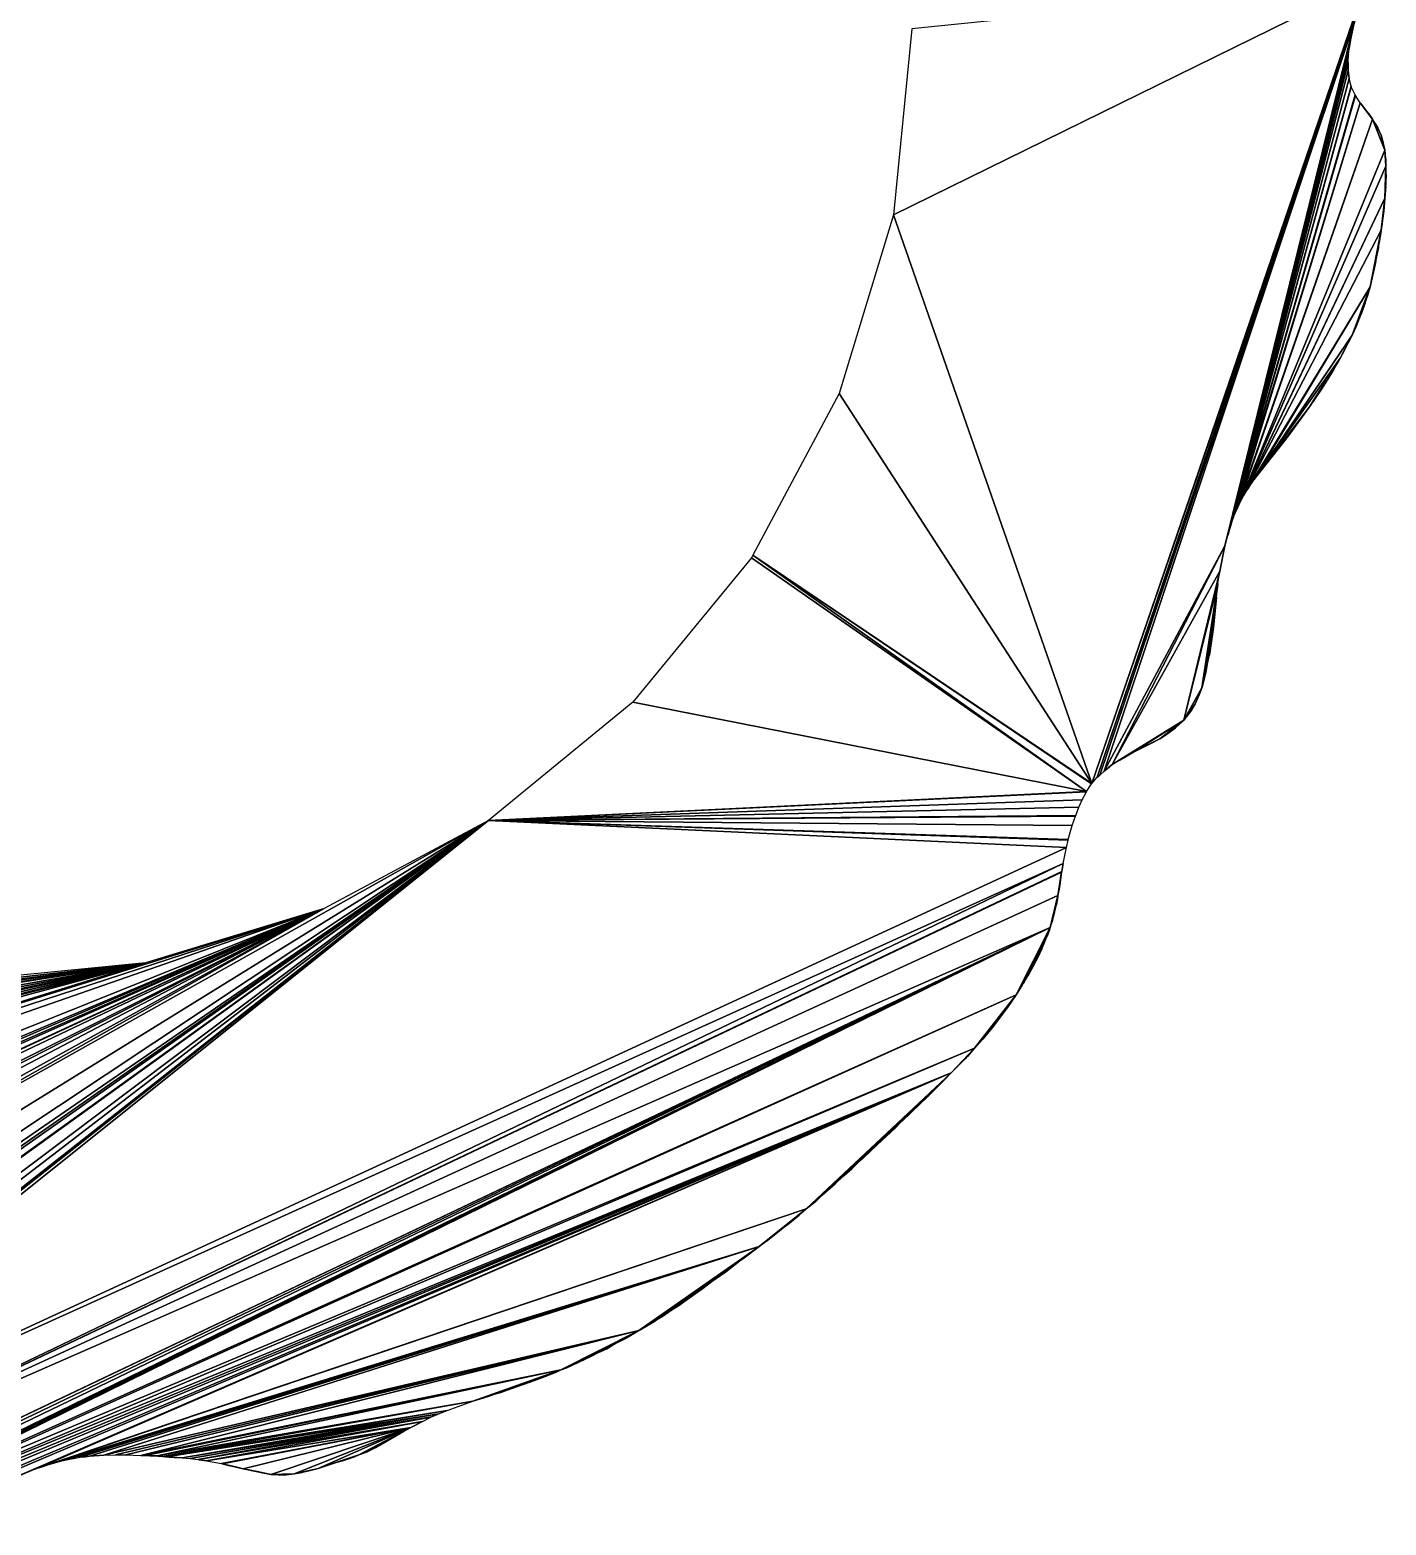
# Model space of a CAD drawing. Extents: x -97 to 93, y -98 to 94.
# Drawn here: x 4.6 to 92.9, y -97.4 to -0.1 of the extents above; entities that cross this region are included whole.
import ezdxf

# ---------------------------------------------------------------- set-up
doc = ezdxf.new("R2010")
doc.units = 0

msp = doc.modelspace()

# ---------------------------------------------------------------- linework, layer by layer
for points in [[(60.809, -12.096, 80), (73.726, -49.123, 80), (91.574, 3.028, 80)], [(62, 0, 80), (60.809, -12.096, 80), (91.574, 3.028, 80)], [(73.726, -49.123, 80), (91.241, 1.931, 80), (91.574, 3.028, 80)], [(73.726, -49.123, 80), (91.215, 1.844, 80), (91.241, 1.931, 80)], [(73.726, -49.123, 80), (74.082, -48.729, 80), (91.215, 1.844, 80)], [(74.082, -48.729, 80), (90.956, 0.94, 80), (91.215, 1.844, 80)], [(74.082, -48.729, 80), (74.239, -48.581, 80), (90.956, 0.94, 80)], [(74.239, -48.581, 80), (90.856, 0.563, 80), (90.956, 0.94, 80)], [(74.239, -48.581, 80), (74.526, -48.337, 80), (90.856, 0.563, 80)], [(74.526, -48.337, 80), (82.396, -33.664, 80), (90.856, 0.563, 80)], [(82.396, -33.664, 80), (90.72, -0.017, 80), (90.856, 0.563, 80)], [(82.396, -33.664, 80), (90.7, -0.104, 80), (90.72, -0.017, 80)], [(82.396, -33.664, 80), (90.589, -0.624, 80), (90.7, -0.104, 80)], [(82.396, -33.664, 80), (90.502, -1.147, 80), (90.589, -0.624, 80)], [(90.502, -1.147, 80), (90.51, -1.107, 80), (90.589, -0.624, 80)], [(90.589, -0.624, 80), (90.694, -0.141, 80), (90.7, -0.104, 80)], [(82.396, -33.664, 80), (90.448, -1.669, 80), (90.502, -1.147, 80)], [(82.396, -33.664, 80), (90.415, -2.191, 80), (90.448, -1.669, 80)], [(82.396, -33.664, 80), (90.411, -2.713, 80), (90.415, -2.191, 80)], [(82.396, -33.664, 80), (82.575, -32.983, 80), (90.411, -2.713, 80)], [(82.575, -32.983, 80), (90.49, -3.235, 80), (90.411, -2.713, 80)], [(90.411, -2.713, 80), (90.413, -2.67, 80), (90.415, -2.191, 80)], [(90.49, -3.235, 80), (90.485, -3.191, 80), (90.411, -2.713, 80)], [(82.575, -32.983, 80), (90.613, -3.713, 80), (90.49, -3.235, 80)], [(82.575, -32.983, 80), (90.624, -3.757, 80), (90.613, -3.713, 80)], [(82.575, -32.983, 80), (90.879, -4.279, 80), (90.624, -3.757, 80)], [(90.624, -3.757, 80), (90.619, -3.735, 80), (90.613, -3.713, 80)], [(82.575, -32.983, 80), (82.893, -31.939, 80), (90.879, -4.279, 80)], [(82.893, -31.939, 80), (90.904, -4.323, 80), (90.879, -4.279, 80)], [(82.893, -31.939, 80), (82.909, -31.896, 80), (90.904, -4.323, 80)], [(82.909, -31.896, 80), (91.21, -4.801, 80), (90.904, -4.323, 80)], [(82.909, -31.896, 80), (83.106, -31.417, 80), (91.21, -4.801, 80)], [(83.106, -31.417, 80), (92.01, -5.865, 80), (91.21, -4.801, 80)], [(92.01, -5.865, 80), (91.248, -4.852, 80), (91.21, -4.801, 80)], [(92.01, -5.865, 80), (91.737, -5.474, 80), (91.248, -4.852, 80)], [(92.01, -5.865, 80), (91.998, -5.844, 80), (91.737, -5.474, 80)], [(83.106, -31.417, 80), (83.226, -31.134, 80), (92.01, -5.865, 80)], [(83.226, -31.134, 80), (92.803, -7.889, 80), (92.01, -5.865, 80)], [(92.546, -6.865, 80), (92.324, -6.356, 80), (92.01, -5.865, 80)], [(92.803, -7.889, 80), (92.546, -6.865, 80), (92.01, -5.865, 80)], [(92.803, -7.889, 80), (92.558, -6.888, 80), (92.546, -6.865, 80)], [(92.803, -7.889, 80), (92.71, -7.41, 80), (92.558, -6.888, 80)], [(83.226, -31.134, 80), (92.867, -8.932, 80), (92.803, -7.889, 80)], [(92.86, -8.41, 80), (92.81, -7.932, 80), (92.803, -7.889, 80)], [(92.867, -8.932, 80), (92.86, -8.41, 80), (92.803, -7.889, 80)], [(92.867, -8.932, 80), (92.863, -8.454, 80), (92.86, -8.41, 80)], [(92.867, -8.932, 80), (92.867, -8.693, 80), (92.863, -8.454, 80)], [(83.226, -31.134, 80), (83.339, -30.895, 80), (92.867, -8.932, 80)], [(83.339, -30.895, 80), (92.806, -11.02, 80), (92.867, -8.932, 80)], [(92.806, -11.02, 80), (92.888, -9.476, 80), (92.867, -8.932, 80)], [(92.806, -11.02, 80), (92.867, -10.02, 80), (92.888, -9.476, 80)], [(92.867, -10.02, 80), (92.887, -9.541, 80), (92.888, -9.476, 80)], [(92.806, -11.02, 80), (92.866, -10.259, 80), (92.867, -10.02, 80)], [(92.806, -11.02, 80), (92.853, -10.498, 80), (92.866, -10.259, 80)], [(83.339, -30.895, 80), (83.609, -30.373, 80), (92.806, -11.02, 80)], [(83.609, -30.373, 80), (92.565, -13.107, 80), (92.806, -11.02, 80)], [(92.565, -13.107, 80), (92.746, -11.868, 80), (92.806, -11.02, 80)], [(92.746, -11.868, 80), (92.801, -11.107, 80), (92.806, -11.02, 80)], [(60.809, -12.096, 80), (57.281, -23.726, 80), (73.726, -49.123, 80)], [(92.565, -13.107, 80), (92.642, -12.707, 80), (92.746, -11.868, 80)], [(83.609, -30.373, 80), (91.842, -16.785, 80), (92.565, -13.107, 80)], [(91.842, -16.785, 80), (92.559, -13.151, 80), (92.565, -13.107, 80)], [(91.842, -16.785, 80), (92.438, -13.912, 80), (92.559, -13.151, 80)], [(92.438, -13.912, 80), (92.5, -13.629, 80), (92.559, -13.151, 80)], [(92.565, -13.107, 80), (92.63, -12.788, 80), (92.642, -12.707, 80)], [(91.842, -16.785, 80), (92.399, -14.151, 80), (92.438, -13.912, 80)], [(91.842, -16.785, 80), (92.385, -14.236, 80), (92.399, -14.151, 80)], [(91.842, -16.785, 80), (92.225, -15.131, 80), (92.385, -14.236, 80)], [(92.385, -14.236, 80), (92.394, -14.195, 80), (92.399, -14.151, 80)], [(91.842, -16.785, 80), (92.101, -15.738, 80), (92.225, -15.131, 80)], [(83.609, -30.373, 80), (83.883, -29.942, 80), (91.842, -16.785, 80)], [(83.883, -29.942, 80), (84.296, -29.33, 80), (91.842, -16.785, 80)], [(84.296, -29.33, 80), (90.678, -19.944, 80), (91.842, -16.785, 80)], [(90.678, -19.944, 80), (91.694, -17.314, 80), (91.842, -16.785, 80)], [(90.678, -19.944, 80), (90.94, -19.366, 80), (91.694, -17.314, 80)], [(90.94, -19.366, 80), (91.533, -17.851, 80), (91.694, -17.314, 80)], [(91.694, -17.314, 80), (91.838, -16.806, 80), (91.842, -16.785, 80)], [(91.694, -17.314, 80), (91.714, -17.254, 80), (91.838, -16.806, 80)], [(90.94, -19.366, 80), (91.354, -18.37, 80), (91.533, -17.851, 80)], [(90.678, -19.944, 80), (90.918, -19.418, 80), (90.94, -19.366, 80)], [(90.678, -19.944, 80), (90.713, -19.869, 80), (90.918, -19.418, 80)], [(90.918, -19.418, 80), (90.933, -19.385, 80), (90.94, -19.366, 80)], [(84.296, -29.33, 80), (84.406, -29.177, 80), (90.678, -19.944, 80)], [(84.406, -29.177, 80), (89.888, -21.437, 80), (90.678, -19.944, 80)], [(89.888, -21.437, 80), (90.164, -20.952, 80), (90.678, -19.944, 80)], [(89.888, -21.437, 80), (90.155, -20.968, 80), (90.164, -20.952, 80)], [(84.406, -29.177, 80), (87.909, -24.611, 80), (89.888, -21.437, 80)], [(87.909, -24.611, 80), (89.806, -21.584, 80), (89.888, -21.437, 80)], [(87.909, -24.611, 80), (88.691, -23.444, 80), (89.806, -21.584, 80)], [(88.691, -23.444, 80), (89.476, -22.17, 80), (89.806, -21.584, 80)], [(88.691, -23.444, 80), (89.107, -22.798, 80), (89.476, -22.17, 80)], [(89.806, -21.584, 80), (89.855, -21.501, 80), (89.888, -21.437, 80)], [(57.281, -23.726, 80), (51.653, -34.255, 80), (73.726, -49.123, 80)], [(87.909, -24.611, 80), (88.676, -23.47, 80), (88.691, -23.444, 80)], [(88.676, -23.47, 80), (88.677, -23.468, 80), (88.691, -23.444, 80)], [(84.406, -29.177, 80), (86.435, -26.597, 80), (87.909, -24.611, 80)], [(86.435, -26.597, 80), (86.79, -26.126, 80), (87.909, -24.611, 80)], [(86.79, -26.126, 80), (87.162, -25.647, 80), (87.909, -24.611, 80)], [(86.435, -26.597, 80), (86.502, -26.51, 80), (86.79, -26.126, 80)], [(84.406, -29.177, 80), (85.909, -27.27, 80), (86.435, -26.597, 80)], [(85.909, -27.27, 80), (86.398, -26.648, 80), (86.435, -26.597, 80)], [(83.106, -31.417, 80), (83.126, -31.374, 80), (83.226, -31.134, 80)], [(83.339, -30.895, 80), (83.588, -30.417, 80), (83.609, -30.373, 80)], [(74.526, -48.337, 80), (75.052, -47.904, 80), (82.396, -33.664, 80)], [(75.052, -47.904, 80), (82.066, -35.31, 80), (82.396, -33.664, 80)], [(82.066, -35.31, 80), (82.244, -34.462, 80), (82.396, -33.664, 80)], [(73.387, -49.657, 80), (51.551, -34.445, 80), (43.841, -43.841, 80)], [(51.653, -34.255, 80), (51.551, -34.445, 80), (73.387, -49.657, 80)], [(51.653, -34.255, 80), (73.387, -49.657, 80), (73.699, -49.157, 80)], [(51.653, -34.255, 80), (73.699, -49.157, 80), (73.726, -49.123, 80)], [(75.052, -47.904, 80), (79.719, -44.997, 80), (82.066, -35.31, 80)], [(79.719, -44.997, 80), (81.938, -36.114, 80), (82.066, -35.31, 80)], [(79.719, -44.997, 80), (80.889, -42.898, 80), (81.938, -36.114, 80)], [(80.889, -42.898, 80), (81.932, -36.158, 80), (81.938, -36.114, 80)], [(80.889, -42.898, 80), (81.142, -41.898, 80), (81.932, -36.158, 80)], [(81.142, -41.898, 80), (81.843, -37.006, 80), (81.932, -36.158, 80)], [(81.142, -41.898, 80), (81.173, -41.762, 80), (81.843, -37.006, 80)], [(81.173, -41.762, 80), (81.647, -38.981, 80), (81.843, -37.006, 80)], [(81.647, -38.981, 80), (81.78, -37.735, 80), (81.843, -37.006, 80)], [(81.173, -41.762, 80), (81.389, -40.768, 80), (81.647, -38.981, 80)], [(81.389, -40.768, 80), (81.48, -40.26, 80), (81.647, -38.981, 80)], [(81.142, -41.898, 80), (81.164, -41.812, 80), (81.173, -41.762, 80)], [(80.889, -42.898, 80), (80.902, -42.855, 80), (81.142, -41.898, 80)], [(80.902, -42.855, 80), (81.035, -42.377, 80), (81.142, -41.898, 80)], [(79.719, -44.997, 80), (80.446, -43.943, 80), (80.889, -42.898, 80)], [(80.446, -43.943, 80), (80.711, -43.358, 80), (80.889, -42.898, 80)], [(80.446, -43.943, 80), (80.47, -43.899, 80), (80.711, -43.358, 80)], [(80.711, -43.358, 80), (80.73, -43.312, 80), (80.889, -42.898, 80)], [(73.387, -49.657, 80), (43.841, -43.841, 80), (34.445, -51.551, 80)], [(79.719, -44.997, 80), (80.176, -44.419, 80), (80.446, -43.943, 80)], [(79.719, -44.997, 80), (79.742, -44.972, 80), (80.176, -44.419, 80)], [(80.176, -44.419, 80), (80.205, -44.376, 80), (80.446, -43.943, 80)], [(75.052, -47.904, 80), (75.608, -47.576, 80), (79.719, -44.997, 80)], [(75.608, -47.576, 80), (76.398, -47.123, 80), (79.719, -44.997, 80)], [(76.398, -47.123, 80), (78.143, -46.213, 80), (79.719, -44.997, 80)], [(78.143, -46.213, 80), (78.582, -45.941, 80), (79.719, -44.997, 80)], [(78.582, -45.941, 80), (79.166, -45.509, 80), (79.719, -44.997, 80)], [(76.398, -47.123, 80), (77.438, -46.597, 80), (78.143, -46.213, 80)], [(77.438, -46.597, 80), (78.103, -46.236, 80), (78.143, -46.213, 80)], [(78.143, -46.213, 80), (78.535, -45.971, 80), (78.582, -45.941, 80)], [(75.052, -47.904, 80), (75.552, -47.611, 80), (75.608, -47.576, 80)], [(74.526, -48.337, 80), (74.719, -48.185, 80), (75.052, -47.904, 80)], [(73.369, -49.684, 80), (73.387, -49.657, 80), (34.445, -51.551, 80)], [(73.097, -50.203, 80), (73.369, -49.684, 80), (34.445, -51.551, 80)], [(72.886, -50.681, 80), (73.097, -50.203, 80), (34.445, -51.551, 80)], [(34.445, -51.551, 80), (23.726, -57.281, 80), (-38.234, -92.287, 80)], [(34.445, -51.551, 80), (-38.234, -92.287, 80), (-34.126, -93.928, 80)], [(34.445, -51.551, 80), (-34.126, -93.928, 80), (-30.964, -94.972, 80)], [(34.445, -51.551, 80), (-30.964, -94.972, 80), (-29.407, -95.406, 80)], [(34.445, -51.551, 80), (-29.407, -95.406, 80), (-28.819, -95.578, 80)], [(34.445, -51.551, 80), (-28.819, -95.578, 80), (-28.412, -95.663, 80)], [(34.445, -51.551, 80), (-28.412, -95.663, 80), (-27.32, -95.923, 80)], [(34.445, -51.551, 80), (-27.32, -95.923, 80), (-27.216, -95.947, 80)], [(34.445, -51.551, 80), (-27.216, -95.947, 80), (-25.189, -96.382, 80)], [(34.445, -51.551, 80), (-25.189, -96.382, 80), (-24.232, -96.558, 80)], [(34.445, -51.551, 80), (-24.232, -96.558, 80), (-23.101, -96.767, 80)], [(34.445, -51.551, 80), (-23.101, -96.767, 80), (-22.818, -96.803, 80)], [(34.445, -51.551, 80), (-22.818, -96.803, 80), (-22.286, -96.884, 80)], [(72.069, -53.293, 80), (34.445, -51.551, 80), (-22.286, -96.884, 80)], [(72.68, -51.206, 80), (72.886, -50.681, 80), (34.445, -51.551, 80)], [(72.664, -51.249, 80), (72.68, -51.206, 80), (34.445, -51.551, 80)], [(72.453, -51.857, 80), (72.664, -51.249, 80), (34.445, -51.551, 80)], [(72.187, -52.771, 80), (72.453, -51.857, 80), (34.445, -51.551, 80)], [(72.176, -52.815, 80), (72.187, -52.771, 80), (34.445, -51.551, 80)], [(72.069, -53.293, 80), (72.176, -52.815, 80), (34.445, -51.551, 80)], [(71.869, -54.337, 80), (72.069, -53.293, 80), (-22.286, -96.884, 80)], [(71.869, -54.337, 80), (-22.286, -96.884, 80), (-17.839, -97.421, 80)], [(71.762, -54.859, 80), (71.869, -54.337, 80), (-17.839, -97.421, 80)], [(71.762, -54.859, 80), (71.865, -54.38, 80), (71.869, -54.337, 80)], [(71.754, -54.902, 80), (71.762, -54.859, 80), (-17.839, -97.421, 80)], [(71.52, -56.425, 80), (71.754, -54.902, 80), (-17.839, -97.421, 80)], [(71.52, -56.425, 80), (71.626, -55.903, 80), (71.754, -54.902, 80)], [(71.626, -55.903, 80), (71.699, -55.424, 80), (71.754, -54.902, 80)], [(71.017, -58.512, 80), (71.52, -56.425, 80), (-17.839, -97.421, 80)], [(71.017, -58.512, 80), (71.26, -57.687, 80), (71.52, -56.425, 80)], [(71.26, -57.687, 80), (71.507, -56.511, 80), (71.52, -56.425, 80)], [(71.507, -56.511, 80), (71.515, -56.468, 80), (71.52, -56.425, 80)], [(71.52, -56.425, 80), (71.62, -55.946, 80), (71.626, -55.903, 80)], [(23.726, -57.281, 80), (12.096, -60.809, 80), (-57.576, -82.577, 80)], [(23.726, -57.281, 80), (-57.576, -82.577, 80), (-57.078, -83.62, 80)], [(23.726, -57.281, 80), (-57.078, -83.62, 80), (-56.024, -85.008, 80)], [(23.726, -57.281, 80), (-56.024, -85.008, 80), (-51.24, -87.405, 80)], [(23.726, -57.281, 80), (-51.24, -87.405, 80), (-49.239, -88.095, 80)], [(23.726, -57.281, 80), (-49.239, -88.095, 80), (-48.621, -88.328, 80)], [(23.726, -57.281, 80), (-48.621, -88.328, 80), (-47.673, -88.628, 80)], [(23.726, -57.281, 80), (-47.673, -88.628, 80), (-47.124, -88.826, 80)], [(23.726, -57.281, 80), (-47.124, -88.826, 80), (-45.584, -89.335, 80)], [(23.726, -57.281, 80), (-45.584, -89.335, 80), (-45.446, -89.382, 80)], [(23.726, -57.281, 80), (-45.446, -89.382, 80), (-44.477, -89.718, 80)], [(23.726, -57.281, 80), (-44.477, -89.718, 80), (-42.515, -90.454, 80)], [(23.726, -57.281, 80), (-42.515, -90.454, 80), (-41.887, -90.703, 80)], [(23.726, -57.281, 80), (-41.887, -90.703, 80), (-40.845, -91.144, 80)], [(23.726, -57.281, 80), (-40.845, -91.144, 80), (-39.069, -91.939, 80)], [(23.726, -57.281, 80), (-39.069, -91.939, 80), (-38.234, -92.287, 80)], [(71.26, -57.687, 80), (71.433, -57.023, 80), (71.507, -56.511, 80)], [(71.433, -57.023, 80), (71.441, -56.99, 80), (71.507, -56.511, 80)], [(71.017, -58.512, 80), (71.176, -58.034, 80), (71.26, -57.687, 80)], [(71.017, -58.512, 80), (-17.839, -97.421, 80), (-10.026, -97.047, 80)], [(71.017, -58.512, 80), (-10.026, -97.047, 80), (-9.967, -97.039, 80)], [(71.017, -58.512, 80), (-9.967, -97.039, 80), (-9.249, -96.947, 80)], [(71.017, -58.512, 80), (-9.249, -96.947, 80), (-8.488, -96.856, 80)], [(71.017, -58.512, 80), (-8.488, -96.856, 80), (-7.444, -96.786, 80)], [(71.017, -58.512, 80), (-7.444, -96.786, 80), (-7.151, -96.775, 80)], [(71.017, -58.512, 80), (-7.151, -96.775, 80), (-6.922, -96.772, 80)], [(71.017, -58.512, 80), (-6.922, -96.772, 80), (-6.792, -96.774, 80)], [(68.804, -62.892, 80), (71.017, -58.512, 80), (-6.792, -96.774, 80)], [(68.804, -62.892, 80), (69.213, -62.224, 80), (71.017, -58.512, 80)], [(69.213, -62.224, 80), (69.253, -62.163, 80), (71.017, -58.512, 80)], [(69.253, -62.163, 80), (69.312, -62.06, 80), (71.017, -58.512, 80)], [(69.312, -62.06, 80), (69.578, -61.628, 80), (71.017, -58.512, 80)], [(69.578, -61.628, 80), (70.244, -60.383, 80), (71.017, -58.512, 80)], [(70.244, -60.383, 80), (70.269, -60.336, 80), (71.017, -58.512, 80)], [(70.269, -60.336, 80), (70.603, -59.573, 80), (71.017, -58.512, 80)], [(70.603, -59.573, 80), (70.834, -59.035, 80), (71.017, -58.512, 80)], [(70.834, -59.035, 80), (70.943, -58.752, 80), (71.017, -58.512, 80)], [(70.943, -58.752, 80), (71.005, -58.556, 80), (71.017, -58.512, 80)], [(70.269, -60.336, 80), (70.464, -59.934, 80), (70.603, -59.573, 80)], [(12.096, -60.809, 80), (0, -62, 80), (-63.742, -69.516, 80)], [(12.096, -60.809, 80), (-63.742, -69.516, 80), (-63.052, -70.559, 80)], [(12.096, -60.809, 80), (-63.052, -70.559, 80), (-62.75, -71.069, 80)], [(12.096, -60.809, 80), (-62.75, -71.069, 80), (-62.746, -71.076, 80)], [(12.096, -60.809, 80), (-62.746, -71.076, 80), (-62.169, -72.037, 80)], [(12.096, -60.809, 80), (-62.169, -72.037, 80), (-62.018, -72.297, 80)], [(12.096, -60.809, 80), (-62.018, -72.297, 80), (-61.216, -73.719, 80)], [(12.096, -60.809, 80), (-61.216, -73.719, 80), (-60.667, -74.75, 80)], [(12.096, -60.809, 80), (-60.667, -74.75, 80), (-60.172, -75.735, 80)], [(12.096, -60.809, 80), (-60.172, -75.735, 80), (-60.13, -75.821, 80)], [(12.096, -60.809, 80), (-60.13, -75.821, 80), (-59.913, -76.3, 80)], [(12.096, -60.809, 80), (-59.913, -76.3, 80), (-59.457, -77.337, 80)], [(12.096, -60.809, 80), (-59.457, -77.337, 80), (-59.44, -77.376, 80)], [(12.096, -60.809, 80), (-59.44, -77.376, 80), (-59.01, -78.387, 80)], [(12.096, -60.809, 80), (-59.01, -78.387, 80), (-58.821, -78.909, 80)], [(12.096, -60.809, 80), (-58.821, -78.909, 80), (-58.45, -79.953, 80)], [(12.096, -60.809, 80), (-58.45, -79.953, 80), (-57.576, -82.577, 80)], [(69.578, -61.628, 80), (69.988, -60.9, 80), (70.244, -60.383, 80)], [(68.804, -62.892, 80), (68.857, -62.808, 80), (69.213, -62.224, 80)], [(69.253, -62.163, 80), (69.262, -62.15, 80), (69.312, -62.06, 80)], [(68.804, -62.892, 80), (-6.792, -96.774, 80), (-6.464, -96.784, 80)], [(66.091, -66.358, 80), (68.804, -62.892, 80), (-6.464, -96.784, 80)], [(66.091, -66.358, 80), (67.23, -65.033, 80), (68.804, -62.892, 80)], [(67.23, -65.033, 80), (68.23, -63.711, 80), (68.804, -62.892, 80)], [(68.23, -63.711, 80), (68.665, -63.097, 80), (68.804, -62.892, 80)], [(67.23, -65.033, 80), (68.216, -63.73, 80), (68.23, -63.711, 80)], [(66.091, -66.358, 80), (66.617, -65.769, 80), (67.23, -65.033, 80)], [(66.617, -65.769, 80), (66.686, -65.694, 80), (67.23, -65.033, 80)], [(66.686, -65.694, 80), (67.186, -65.088, 80), (67.23, -65.033, 80)], [(66.617, -65.769, 80), (66.66, -65.724, 80), (66.686, -65.694, 80)], [(66.091, -66.358, 80), (-6.464, -96.784, 80), (-5.832, -96.81, 80)], [(64.561, -67.966, 80), (66.091, -66.358, 80), (-5.832, -96.81, 80)], [(64.561, -67.966, 80), (64.624, -67.902, 80), (66.091, -66.358, 80)], [(64.624, -67.902, 80), (65.064, -67.476, 80), (66.091, -66.358, 80)], [(65.064, -67.476, 80), (65.479, -67.051, 80), (66.091, -66.358, 80)], [(65.479, -67.051, 80), (65.626, -66.908, 80), (66.091, -66.358, 80)], [(65.626, -66.908, 80), (65.887, -66.605, 80), (66.091, -66.358, 80)], [(64.561, -67.966, 80), (-5.832, -96.81, 80), (-5.267, -96.843, 80)], [(64.561, -67.966, 80), (-5.267, -96.843, 80), (-4.835, -96.88, 80)], [(64.561, -67.966, 80), (-4.835, -96.88, 80), (-3.835, -96.824, 80)], [(64.561, -67.966, 80), (-3.835, -96.824, 80), (-3.199, -96.725, 80)], [(64.561, -67.966, 80), (-3.199, -96.725, 80), (-0.015, -95.871, 80)], [(64.561, -67.966, 80), (-0.015, -95.871, 80), (4.559, -93.907, 80)], [(64.561, -67.966, 80), (4.559, -93.907, 80), (4.58, -93.898, 80)], [(64.561, -67.966, 80), (4.58, -93.898, 80), (5.125, -93.701, 80)], [(55.129, -76.837, 80), (64.561, -67.966, 80), (5.125, -93.701, 80)], [(55.129, -76.837, 80), (55.71, -76.377, 80), (64.561, -67.966, 80)], [(55.71, -76.377, 80), (56.174, -75.937, 80), (64.561, -67.966, 80)], [(56.174, -75.937, 80), (57.52, -74.724, 80), (64.561, -67.966, 80)], [(57.52, -74.724, 80), (58.636, -73.69, 80), (64.561, -67.966, 80)], [(58.636, -73.69, 80), (59.754, -72.651, 80), (64.561, -67.966, 80)], [(59.754, -72.651, 80), (61.254, -71.226, 80), (64.561, -67.966, 80)], [(61.254, -71.226, 80), (61.914, -70.593, 80), (64.561, -67.966, 80)], [(61.914, -70.593, 80), (61.958, -70.554, 80), (64.561, -67.966, 80)], [(61.958, -70.554, 80), (63.056, -69.488, 80), (64.561, -67.966, 80)], [(63.056, -69.488, 80), (63.464, -69.092, 80), (64.561, -67.966, 80)], [(63.464, -69.092, 80), (64.021, -68.528, 80), (64.561, -67.966, 80)], [(64.021, -68.528, 80), (64.067, -68.483, 80), (64.561, -67.966, 80)], [(64.067, -68.483, 80), (64.122, -68.427, 80), (64.561, -67.966, 80)], [(63.464, -69.092, 80), (63.553, -69.014, 80), (64.021, -68.528, 80)], [(61.958, -70.554, 80), (63.011, -69.534, 80), (63.056, -69.488, 80)], [(61.254, -71.226, 80), (61.432, -71.062, 80), (61.914, -70.593, 80)], [(59.754, -72.651, 80), (60.931, -71.55, 80), (61.254, -71.226, 80)], [(58.636, -73.69, 80), (58.797, -73.555, 80), (59.754, -72.651, 80)], [(58.797, -73.555, 80), (58.836, -73.521, 80), (59.754, -72.651, 80)], [(57.52, -74.724, 80), (57.77, -74.504, 80), (58.636, -73.69, 80)], [(57.77, -74.504, 80), (58.086, -74.214, 80), (58.636, -73.69, 80)], [(58.086, -74.214, 80), (58.505, -73.82, 80), (58.636, -73.69, 80)], [(56.174, -75.937, 80), (57.015, -75.196, 80), (57.52, -74.724, 80)], [(55.71, -76.377, 80), (55.752, -76.34, 80), (56.174, -75.937, 80)], [(55.129, -76.837, 80), (5.125, -93.701, 80), (5.603, -93.541, 80)], [(55.129, -76.837, 80), (5.603, -93.541, 80), (5.885, -93.45, 80)], [(52.054, -79.276, 80), (55.129, -76.837, 80), (5.885, -93.45, 80)], [(52.054, -79.276, 80), (53.62, -78.068, 80), (55.129, -76.837, 80)], [(53.62, -78.068, 80), (54.027, -77.76, 80), (55.129, -76.837, 80)], [(54.027, -77.76, 80), (54.67, -77.232, 80), (55.129, -76.837, 80)], [(52.054, -79.276, 80), (52.257, -79.13, 80), (53.62, -78.068, 80)], [(52.257, -79.13, 80), (52.615, -78.858, 80), (53.62, -78.068, 80)], [(52.054, -79.276, 80), (5.885, -93.45, 80), (6.408, -93.296, 80)], [(52.054, -79.276, 80), (6.408, -93.296, 80), (6.647, -93.237, 80)], [(52.054, -79.276, 80), (6.647, -93.237, 80), (6.96, -93.17, 80)], [(52.054, -79.276, 80), (6.96, -93.17, 80), (7.732, -93.018, 80)], [(52.054, -79.276, 80), (7.732, -93.018, 80), (7.833, -93.006, 80)], [(52.054, -79.276, 80), (7.833, -93.006, 80), (8.458, -92.936, 80)], [(52.054, -79.276, 80), (8.458, -92.936, 80), (9.385, -92.863, 80)], [(44.229, -84.75, 80), (52.054, -79.276, 80), (9.385, -92.863, 80)], [(44.229, -84.75, 80), (44.31, -84.703, 80), (52.054, -79.276, 80)], [(44.31, -84.703, 80), (44.353, -84.678, 80), (52.054, -79.276, 80)], [(44.353, -84.678, 80), (44.833, -84.4, 80), (52.054, -79.276, 80)], [(44.833, -84.4, 80), (45.377, -84.065, 80), (52.054, -79.276, 80)], [(45.377, -84.065, 80), (46.311, -83.447, 80), (52.054, -79.276, 80)], [(46.311, -83.447, 80), (47.072, -82.943, 80), (52.054, -79.276, 80)], [(47.072, -82.943, 80), (49.075, -81.499, 80), (52.054, -79.276, 80)], [(49.075, -81.499, 80), (50.811, -80.215, 80), (52.054, -79.276, 80)], [(50.811, -80.215, 80), (50.992, -80.085, 80), (52.054, -79.276, 80)], [(50.992, -80.085, 80), (51.893, -79.405, 80), (52.054, -79.276, 80)], [(49.075, -81.499, 80), (49.896, -80.919, 80), (50.811, -80.215, 80)], [(47.072, -82.943, 80), (48.046, -82.253, 80), (49.075, -81.499, 80)], [(48.046, -82.253, 80), (48.321, -82.068, 80), (49.075, -81.499, 80)], [(45.377, -84.065, 80), (45.789, -83.81, 80), (46.311, -83.447, 80)], [(45.789, -83.81, 80), (45.832, -83.781, 80), (46.311, -83.447, 80)], [(46.311, -83.447, 80), (46.824, -83.129, 80), (47.072, -82.943, 80)], [(46.824, -83.129, 80), (46.867, -83.099, 80), (47.072, -82.943, 80)], [(44.229, -84.75, 80), (44.291, -84.715, 80), (44.31, -84.703, 80)], [(44.353, -84.678, 80), (44.745, -84.455, 80), (44.833, -84.4, 80)], [(44.833, -84.4, 80), (45.273, -84.136, 80), (45.377, -84.065, 80)], [(44.229, -84.75, 80), (9.385, -92.863, 80), (9.393, -92.863, 80)], [(44.229, -84.75, 80), (9.393, -92.863, 80), (10.152, -92.845, 80)], [(44.229, -84.75, 80), (10.152, -92.845, 80), (10.822, -92.843, 80)], [(44.229, -84.75, 80), (10.822, -92.843, 80), (11.789, -92.886, 80)], [(39.154, -87.32, 80), (44.229, -84.75, 80), (11.789, -92.886, 80)], [(39.154, -87.32, 80), (39.177, -87.31, 80), (44.229, -84.75, 80)], [(39.177, -87.31, 80), (41.606, -86.182, 80), (44.229, -84.75, 80)], [(41.606, -86.182, 80), (42.629, -85.65, 80), (44.229, -84.75, 80)], [(41.606, -86.182, 80), (42.132, -85.933, 80), (42.629, -85.65, 80)], [(42.629, -85.65, 80), (42.708, -85.607, 80), (44.229, -84.75, 80)], [(42.629, -85.65, 80), (42.657, -85.636, 80), (42.708, -85.607, 80)], [(42.708, -85.607, 80), (43.224, -85.344, 80), (44.229, -84.75, 80)], [(43.224, -85.344, 80), (43.474, -85.205, 80), (44.229, -84.75, 80)], [(39.177, -87.31, 80), (39.526, -87.172, 80), (41.606, -86.182, 80)], [(39.526, -87.172, 80), (41.092, -86.45, 80), (41.606, -86.182, 80)], [(39.154, -87.32, 80), (11.789, -92.886, 80), (12.099, -92.893, 80)], [(39.154, -87.32, 80), (12.099, -92.893, 80), (12.859, -92.922, 80)], [(33.423, -89.358, 80), (39.154, -87.32, 80), (12.859, -92.922, 80)], [(33.423, -89.358, 80), (36.623, -88.286, 80), (39.154, -87.32, 80)], [(36.623, -88.286, 80), (37.199, -88.088, 80), (39.154, -87.32, 80)], [(37.199, -88.088, 80), (37.85, -87.86, 80), (39.154, -87.32, 80)], [(37.85, -87.86, 80), (38.789, -87.494, 80), (39.154, -87.32, 80)], [(33.423, -89.358, 80), (34.83, -88.896, 80), (36.623, -88.286, 80)], [(34.83, -88.896, 80), (35.351, -88.741, 80), (36.623, -88.286, 80)], [(35.351, -88.741, 80), (35.394, -88.728, 80), (36.623, -88.286, 80)], [(36.623, -88.286, 80), (37.188, -88.092, 80), (37.199, -88.088, 80)], [(33.423, -89.358, 80), (12.859, -92.922, 80), (13.198, -92.949, 80)], [(31.741, -89.957, 80), (33.423, -89.358, 80), (13.198, -92.949, 80)], [(33.423, -89.358, 80), (34.764, -88.918, 80), (34.83, -88.896, 80)], [(33.423, -89.358, 80), (34.405, -89.048, 80), (34.764, -88.918, 80)], [(34.83, -88.896, 80), (35.309, -88.755, 80), (35.351, -88.741, 80)], [(31.741, -89.957, 80), (13.198, -92.949, 80), (13.462, -92.969, 80)], [(31.176, -90.182, 80), (31.741, -89.957, 80), (13.462, -92.969, 80)], [(31.176, -90.182, 80), (13.462, -92.969, 80), (14.475, -93.033, 80)], [(30.721, -90.381, 80), (31.176, -90.182, 80), (14.475, -93.033, 80)], [(30.721, -90.381, 80), (14.475, -93.033, 80), (14.997, -93.086, 80)], [(30.679, -90.401, 80), (30.721, -90.381, 80), (14.997, -93.086, 80)], [(30.679, -90.401, 80), (14.997, -93.086, 80), (15.519, -93.156, 80)], [(30.132, -90.667, 80), (30.679, -90.401, 80), (15.519, -93.156, 80)], [(30.721, -90.381, 80), (31.099, -90.221, 80), (31.176, -90.182, 80)], [(30.132, -90.667, 80), (15.519, -93.156, 80), (16.08, -93.236, 80)], [(29.377, -91.06, 80), (30.132, -90.667, 80), (16.08, -93.236, 80)], [(29.377, -91.06, 80), (16.08, -93.236, 80), (17.045, -93.421, 80)], [(29.377, -91.06, 80), (17.045, -93.421, 80), (17.085, -93.43, 80)], [(29.377, -91.06, 80), (17.085, -93.43, 80), (18.466, -93.747, 80)], [(18.466, -93.747, 80), (20.259, -94.117, 80), (29.377, -91.06, 80)], [(20.259, -94.117, 80), (21.782, -94.092, 80), (29.377, -91.06, 80)], [(21.782, -94.092, 80), (23.332, -93.729, 80), (29.377, -91.06, 80)], [(23.332, -93.729, 80), (26, -92.845, 80), (29.377, -91.06, 80)], [(26, -92.845, 80), (28.904, -91.316, 80), (29.377, -91.06, 80)], [(26, -92.845, 80), (27.087, -92.36, 80), (28.904, -91.316, 80)], [(27.087, -92.36, 80), (28.094, -91.786, 80), (28.904, -91.316, 80)], [(28.094, -91.786, 80), (28.664, -91.462, 80), (28.904, -91.316, 80)], [(28.904, -91.316, 80), (29.088, -91.22, 80), (29.377, -91.06, 80)], [(29.377, -91.06, 80), (29.643, -90.929, 80), (30.132, -90.667, 80)], [(29.643, -90.929, 80), (29.921, -90.785, 80), (30.132, -90.667, 80)], [(26, -92.845, 80), (26.479, -92.672, 80), (27.087, -92.36, 80)], [(26.479, -92.672, 80), (26.522, -92.651, 80), (27.087, -92.36, 80)], [(26.522, -92.651, 80), (27.001, -92.412, 80), (27.087, -92.36, 80)], [(27.087, -92.36, 80), (27.566, -92.093, 80), (28.094, -91.786, 80)], [(27.566, -92.093, 80), (28.044, -91.816, 80), (28.094, -91.786, 80)], [(5.603, -93.541, 80), (5.791, -93.482, 80), (5.885, -93.45, 80)], [(7.833, -93.006, 80), (8.182, -92.969, 80), (8.458, -92.936, 80)], [(8.458, -92.936, 80), (9.379, -92.864, 80), (9.385, -92.863, 80)], [(9.385, -92.863, 80), (9.387, -92.863, 80), (9.393, -92.863, 80)], [(11.789, -92.886, 80), (11.819, -92.889, 80), (11.866, -92.888, 80)], [(11.789, -92.886, 80), (11.866, -92.888, 80), (12.099, -92.893, 80)], [(12.099, -92.893, 80), (12.388, -92.908, 80), (12.859, -92.922, 80)], [(12.859, -92.922, 80), (12.909, -92.926, 80), (13.198, -92.949, 80)], [(13.198, -92.949, 80), (13.399, -92.967, 80), (13.462, -92.969, 80)], [(13.462, -92.969, 80), (13.631, -92.988, 80), (13.987, -93.018, 80)], [(13.462, -92.969, 80), (13.987, -93.018, 80), (14.475, -93.033, 80)], [(15.519, -93.156, 80), (15.597, -93.171, 80), (16.08, -93.236, 80)], [(17.085, -93.43, 80), (17.495, -93.543, 80), (18.042, -93.657, 80)], [(17.085, -93.43, 80), (18.042, -93.657, 80), (18.466, -93.747, 80)], [(23.332, -93.729, 80), (24.435, -93.374, 80), (26, -92.845, 80)], [(23.332, -93.729, 80), (24.391, -93.389, 80), (24.435, -93.374, 80)], [(24.435, -93.374, 80), (24.935, -93.24, 80), (26, -92.845, 80)], [(24.935, -93.24, 80), (25.718, -92.974, 80), (26, -92.845, 80)], [(4.58, -93.898, 80), (4.646, -93.875, 80), (5.125, -93.701, 80)], [(5.125, -93.701, 80), (5.443, -93.599, 80), (5.603, -93.541, 80)], [(5.125, -93.701, 80), (5.314, -93.65, 80), (5.443, -93.599, 80)], [(18.042, -93.657, 80), (18.128, -93.677, 80), (18.466, -93.747, 80)], [(18.466, -93.747, 80), (18.888, -93.848, 80), (19.366, -93.941, 80)], [(18.466, -93.747, 80), (19.366, -93.941, 80), (20.259, -94.117, 80)], [(19.366, -93.941, 80), (19.694, -94.016, 80), (20.173, -94.107, 80)], [(19.366, -93.941, 80), (20.173, -94.107, 80), (20.259, -94.117, 80)], [(20.173, -94.107, 80), (20.216, -94.113, 80), (20.259, -94.117, 80)], [(20.259, -94.117, 80), (20.781, -94.149, 80), (21.782, -94.092, 80)], [(20.259, -94.117, 80), (20.738, -94.152, 80), (20.781, -94.149, 80)], [(20.781, -94.149, 80), (21.26, -94.149, 80), (21.782, -94.092, 80)], [(21.782, -94.092, 80), (22.347, -93.974, 80), (23.332, -93.729, 80)], [(21.782, -94.092, 80), (22.304, -93.986, 80), (22.347, -93.974, 80)], [(22.347, -93.974, 80), (22.825, -93.859, 80), (23.332, -93.729, 80)], [(22.825, -93.859, 80), (23.304, -93.737, 80), (23.332, -93.729, 80)]]:
    msp.add_3dface(points)

doc.saveas('drawing.dxf')
